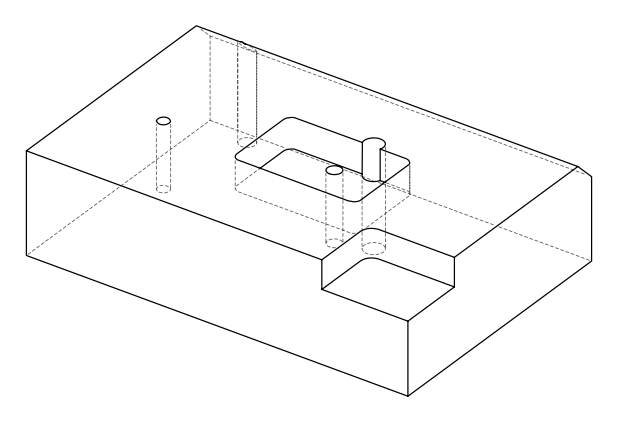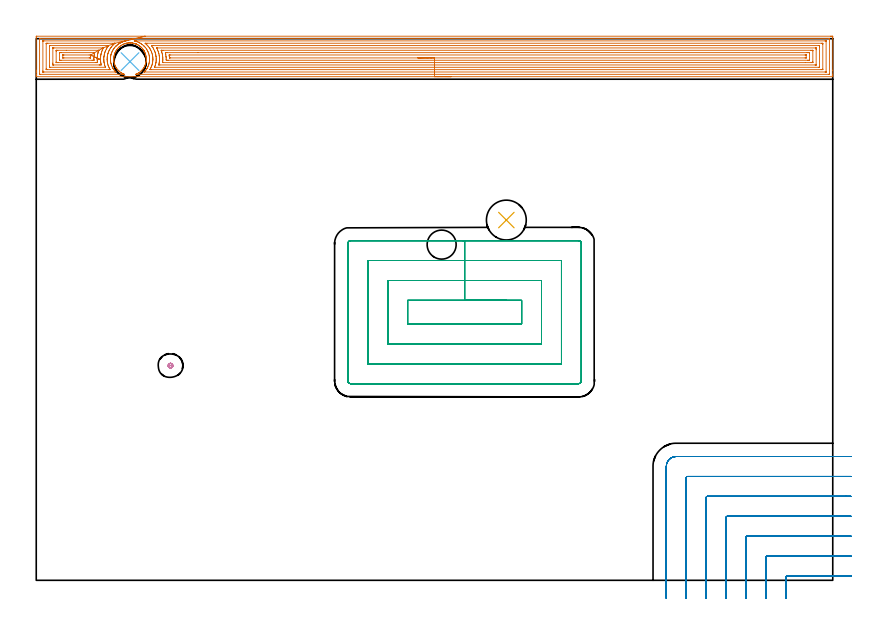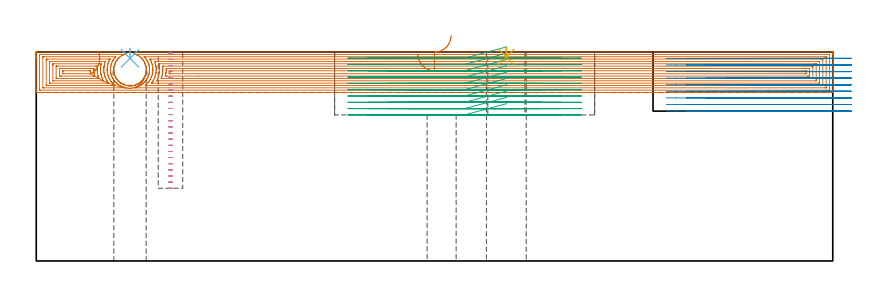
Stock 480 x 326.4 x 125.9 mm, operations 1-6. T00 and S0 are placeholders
(PLAN: 17 operations, 13 tool changes, 83.6 min)
(1 AREA_MILL | FG_CHAMFER_SURFACE | UGT0205_001 | 34.5 min | 142621 mm3)
(2 MILL_CORNER_NOTCH_RECTANGULAR | CORNER_NOTCH_RECTANGULAR | NXT0201_012 | Follow Part, ap 4, ae 75% | 17.36 min | 317010 mm3)
(3 MILL_RECTANGULAR_POCKET | POCKET_RECTANGULAR_STRAIGHT | NXT0201_012 | Follow Part, ap 4, ae 75% | 26.56 min | 603957 mm3)
(4 MILL_BLIND_HOLE_FROM_SOLID_MATERIAL | STEP1POCKET | NXT0201_011 | Spiral | 1.19 min | 13919 mm3)
(5 SPOT_DRILL | STEP1HOLE | NXT0321_9005460120000 | 0.05 min | 170 mm3)
(6 SPOT_DRILL_1 | STEP1HOLE_1 | NXT0321_9005460120000 | 0.05 min | 14 mm3)
(7 SPOT_DRILL_2 | STEP1HOLE_2 | NXT0321_9005460120000 | 0.06 min | 185 mm3)
(8 DRILL_BLIND_HOLE_INTO_CENTER | STEP1HOLE | UGT0301_185 | 0.05 min | 161 mm3)
(9 GUN_DRILL_THROUGH_HOLE | STEP1HOLE | UGT0307_002 | 0.57 min | 3271 mm3)
(10 SPADE_DRILL_TO_ENLARGE_THROUGH_HOLE | STEP1HOLE | UGT0306_006 | 0.53 min | 18912 mm3)
(11 DRILL_TO_ENLARGE_THROUGH_HOLE | STEP1HOLE | UGT0301_057 | 0.55 min | 29685 mm3)
(12 DRILL_BLIND_HOLE_INTO_CENTER_1 | STEP1HOLE_1 | UGT0301_185 | 0.05 min | 82 mm3)
(13 GUN_DRILL_THROUGH_HOLE_1 | STEP1HOLE_1 | UGT0307_002 | 0.61 min | 3203 mm3)
(14 SPADE_DRILL_TO_ENLARGE_THROUGH_HOLE_1 | STEP1HOLE_1 | UGT0306_010 | 0.53 min | 31348 mm3)
(15 DRILL_BLIND_HOLE_INTO_CENTER_2 | STEP1HOLE_2 | UGT0301_185 | 0.05 min | 164 mm3)
(16 GUN_DRILL_THROUGH_HOLE_2 | STEP1HOLE_2 | UGT0307_002 | 0.46 min | 2165 mm3)
(17 SPADE_DRILL_TO_ENLARGE_THROUGH_HOLE_2 | STEP1HOLE_2 | UGT0306_008 | 0.39 min | 18570 mm3)
(TOOL UGT0205_001 | Chamfer Mill 20 x 3 x 45 deg. | D20 FL50 Z2)
(TOOL NXT0201_012 | ENDMILL 16mm [2P460-1600-NA 1630] | D16 FL38 Z6)
(TOOL NXT0201_011 | ENDMILL 12mm [2P460-1200-NA 1630] | D12 FL38 Z6)
(TOOL NXT0321_9005460120000 | NC Spot Drill, 142deg, 12mm, Carbide, Uncoated | D12 PA142 FL30 Z2)
(TOOL UGT0301_185 | Twist Drill 6.3 mm | D6.3 PA118 FL61 Z2)
(TOOL UGT0307_002 | Gun Drill 6 mm | D6 PA130 FL24 Z1)
(TOOL UGT0306_006 | Spade Drill 15.5mm | D15.5 PA132 FL10 Z2)
(TOOL UGT0301_057 | Twist Drill 24 mm | D24 PA118 FL160 Z2)
(TOOL UGT0306_010 | Spade Drill 19.5mm | D19.5 PA132 FL10 Z2)
(TOOL UGT0306_008 | Spade Drill 17.5mm | D17.5 PA132 FL10 Z2)
(OP 1 AREA_MILL)
G17 G21 G94 G90
T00 M6
G54
G17 G0 G90 X250. Y303.5 S1061 M3
G43 Z135.9 H0
G94 G1 X249.962 Z135.028 F250.
X249.848 Z134.163
X249.659 Z133.312
X249.397 Z132.48
X249.063 Z131.674
X248.66 Z130.9
X248.192 Z130.164
X247.66 Z129.472
X247.071 Z128.829
X246.428 Z128.239
X245.736 Z127.708
X245. Z127.24
X244.226 Z126.837
X243.42 Z126.503
X242.588 Z126.241
X241.737 Z126.052
X240.872 Z125.938
X240. Z125.9
X0.17
X0.01 Y303.503 Z125.888
X0.007 Y303.557 Z125.835
X0. Y303.957 Z125.442
Y304.316 Z125.083
Y304.994 Z124.401
Y306.225 Z123.172
Y306.778 Z122.616
Y307.394 Z122.002
Y327.298 Z102.099
X0.002 Y327.577 Z101.82
X0.01 Y327.892 Z101.506
X0.325 Y327.899 Z101.499
X478.782 Y327.9 Z101.5
X479.384 Y327.899 Z101.501
X479.98 Y327.894 Z101.504
X479.993 Y327.892 Z101.506
X479.997 Y327.298 Z102.099
X480. Y326.683 Z102.715
Y307.394 Z122.002
Y304.994 Z124.401
Y304.316 Z125.083
Y303.957 Z125.442
Y303.559 Z125.832
X479.99 Y303.502 Z125.888
X479.831 Y303.5 Z125.9
X240.
Y304.914 Z124.486
X60.462 Y304.915 Z124.485
X60.119 Y304.918 Z124.482
X59.925 Y304.921 Z124.479
X60.089 Y304.989 Z124.411
X60.533 Y305.174 Z124.226
X60.835 Y305.315 Z124.085
X61.426 Y305.636 Z123.764
X61.869 Y305.91 Z123.49
X62.302 Y306.204 Z123.196
X62.771 Y306.582 Z122.818
X63.212 Y306.963 Z122.437
X63.345 Y307.092 Z122.308
X63.733 Y307.501 Z121.899
X64.105 Y307.922 Z121.478
X64.153 Y307.981 Z121.419
X64.476 Y308.42 Z120.98
X64.779 Y308.869 Z120.531
X64.998 Y309.225 Z120.175
X65.276 Y309.758 Z119.642
X65.483 Y310.199 Z119.201
X65.662 Y310.646 Z118.754
X65.891 Y311.306 Z118.094
X65.954 Y311.535 Z117.865
X66.061 Y311.978 Z117.422
X66.149 Y312.423 Z116.977
X66.215 Y312.867 Z116.533
X66.262 Y313.312 Z116.088
X66.287 Y313.756 Z115.644
X66.293 Y314.2 Z115.2
X66.278 Y314.645 Z114.755
X66.243 Y315.088 Z114.312
X66.187 Y315.533 Z113.867
X66.111 Y315.977 Z113.423
X66.013 Y316.422 Z112.978
X65.899 Y316.865 Z112.535
X65.746 Y317.326 Z112.074
X65.585 Y317.754 Z111.646
X65.468 Y318.024 Z111.376
X65.392 Y318.2 Z111.198
X65.305 Y318.377 Z111.018
X65.177 Y318.641 Z110.756
X64.998 Y318.975 Z110.423
X64.928 Y319.09 Z110.308
X64.89 Y319.153 Z110.243
X64.871 Y319.183 Z110.209
X64.829 Y319.253 Z110.142
X64.819 Y319.269 Z110.127
X64.652 Y319.531 Z109.869
X64.385 Y319.907 Z109.491
X64.333 Y319.977 Z109.422
X64.192 Y320.161 Z109.235
X64.105 Y320.276 Z109.121
X64.035 Y320.36 Z109.039
X63.985 Y320.419 Z108.98
X63.606 Y320.835 Z108.564
X63.392 Y321.053 Z108.344
X63.347 Y321.099 Z108.3
X63.212 Y321.237 Z108.162
X63.135 Y321.307 Z108.091
X62.732 Y321.651 Z107.748
X62.319 Y321.979 Z107.418
X62.249 Y322.029 Z107.368
X62.013 Y322.194 Z107.201
X61.426 Y322.562 Z106.835
X61.355 Y322.6 Z106.796
X60.983 Y322.805 Z106.594
X60.534 Y323.026 Z106.371
X60.462 Y323.059 Z106.338
X60.409 Y323.083 Z106.314
X60.283 Y323.135 Z106.264
X60.173 Y323.179 Z106.221
X60.027 Y323.235 Z106.16
X60.016 Y323.239 Z106.156
X59.794 Y323.32 Z106.077
X59.641 Y323.376 Z106.022
X59.196 Y323.514 Z105.884
X58.748 Y323.631 Z105.766
X58.302 Y323.726 Z105.673
X58.131 Y323.754 Z105.645
X57.855 Y323.799 Z105.598
X57.783 Y323.807 Z105.589
X57.409 Y323.852 Z105.547
X57.04 Y323.878 Z105.521
X56.962 Y323.883 Z105.514
X56.889 Y323.884 Z105.509
X56.567 Y323.897 Z105.502
X56.516 Y323.898 Z105.5
X56.459 Y323.897 Z105.502
X56.069 Y323.884 Z105.51
X55.996 Y323.878 Z105.513
X55.719 Y323.862 Z105.537
X55.622 Y323.856 Z105.544
X55.176 Y323.805 Z105.594
X54.715 Y323.73 Z105.669
X54.656 Y323.717 Z105.681
X54.374 Y323.659 Z105.741
X54.283 Y323.64 Z105.759
X53.836 Y323.524 Z105.876
X53.39 Y323.385 Z106.01
X52.989 Y323.241 Z106.155
X52.591 Y323.084 Z106.315
X52.528 Y323.056 Z106.343
X52.498 Y323.042 Z106.357
X52.048 Y322.82 Z106.577
X51.977 Y322.78 Z106.616
X51.605 Y322.58 Z106.819
X51.064 Y322.243 Z107.153
X50.987 Y322.195 Z107.202
X50.934 Y322.159 Z107.239
X50.712 Y322.004 Z107.396
X50.283 Y321.663 Z107.735
X50.041 Y321.457 Z107.94
X49.864 Y321.306 Z108.091
X49.819 Y321.265 Z108.132
X49.408 Y320.85 Z108.549
X49.148 Y320.565 Z108.833
X49.046 Y320.454 Z108.946
X49.014 Y320.419 Z108.98
X48.926 Y320.315 Z109.085
X48.85 Y320.216 Z109.184
X48.63 Y319.927 Z109.472
X48.553 Y319.817 Z109.581
X48.351 Y319.53 Z109.868
X48.185 Y319.269 Z110.13
X48.033 Y319.029 Z110.37
X47.824 Y318.642 Z110.757
X47.695 Y318.377 Z111.02
X47.608 Y318.2 Z111.198
X47.499 Y317.942 Z111.458
X47.419 Y317.754 Z111.646
X47.14 Y316.997 Z112.403
X47.102 Y316.865 Z112.535
X46.987 Y316.422 Z112.978
X46.889 Y315.977 Z113.423
X46.813 Y315.533 Z113.867
X46.757 Y315.088 Z114.312
X46.722 Y314.645 Z114.755
X46.707 Y314.2 Z115.2
X46.713 Y313.756 Z115.644
X46.738 Y313.312 Z116.088
X46.785 Y312.867 Z116.533
X46.851 Y312.423 Z116.977
X46.939 Y311.978 Z117.422
X47.047 Y311.535 Z117.865
X47.14 Y311.203 Z118.197
X47.337 Y310.646 Z118.754
X47.517 Y310.199 Z119.201
X47.72 Y309.758 Z119.642
X47.871 Y309.461 Z119.939
X48.033 Y309.169 Z120.231
X48.22 Y308.869 Z120.531
X48.524 Y308.42 Z120.98
X48.848 Y307.981 Z121.419
X48.926 Y307.885 Z121.515
X49.283 Y307.483 Z121.917
X49.653 Y307.092 Z122.308
X49.735 Y307.012 Z122.388
X49.819 Y306.934 Z122.466
X50.253 Y306.562 Z122.838
X50.712 Y306.193 Z123.207
X51.154 Y305.896 Z123.504
X51.605 Y305.618 Z123.782
X52.162 Y305.315 Z124.085
X52.328 Y305.235 Z124.165
X52.498 Y305.159 Z124.241
X52.942 Y304.977 Z124.423
X53.074 Y304.921 Z124.479
X52.967 Y304.919 Z124.481
X52.503 Y304.915 Z124.485
X52.423 Y304.914 Z124.486
X2.323 Y304.915 Z124.485
X2.164 Y304.917 Z124.483
X2.058 Y304.921 Z124.479
X2.009 Y304.926 Z124.474
X2.006 Y304.937 Z124.463
X2.003 Y304.994 Z124.406
X2. Y305.396 Z124.004
Y325.916 Z103.484
X2.003 Y326.406 Z102.994
X2.006 Y326.456 Z102.944
X2.009 Y326.475 Z102.925
X2.085 Y326.479 Z102.921
X2.243 Y326.484 Z102.916
X2.323 Y326.486 Z102.914
X2.403
X477.677 Y326.485 Z102.915
X477.836 Y326.483 Z102.917
X477.942 Y326.479 Z102.921
X477.991 Y326.474 Z102.926
X477.994 Y326.463 Z102.937
X477.997 Y326.406 Z102.994
X478. Y326.004 Z103.396
Y305.484 Z123.916
X477.997 Y304.994 Z124.406
X477.994 Y304.944 Z124.456
X477.991 Y304.925 Z124.475
X477.915 Y304.921 Z124.479
X477.757 Y304.916 Z124.484
X477.677 Y304.914 Z124.486
X477.597
X240.
Y306.328 Z123.072
X65.184 Y306.329 Z123.071
X65.125 Y306.33 Z123.07
X65.062 Y306.333 Z123.067
X65.048 Y306.335 Z123.065
Y306.338 Z123.062
X65.067 Y306.363 Z123.037
X65.199 Y306.508 Z122.892
X65.446 Y306.778 Z122.622
X65.623 Y306.976 Z122.424
X65.822 Y307.206 Z122.194
X66.023 Y307.469 Z121.931
X66.17 Y307.67 Z121.73
X66.392 Y307.992 Z121.408
X66.715 Y308.472 Z120.928
X66.749 Y308.528 Z120.872
X66.768 Y308.563 Z120.837
X67.059 Y309.11 Z120.29
X67.231 Y309.455 Z119.945
X67.351 Y309.712 Z119.688
X67.608 Y310.321 Z119.079
X67.615 Y310.34 Z119.06
X67.837 Y311.011 Z118.389
X67.9 Y311.239 Z118.161
X68.018 Y311.722 Z117.678
X68.101 Y312.131 Z117.269
X68.158 Y312.474 Z116.926
X68.227 Y313.023 Z116.377
X68.252 Y313.273 Z116.127
X68.28 Y313.916 Z115.484
X68.284 Y314.132 Z115.268
X68.258 Y314.808 Z114.592
X68.241 Y315.068 Z114.332
X68.163 Y315.7 Z113.7
X68.097 Y316.104 Z113.296
X67.99 Y316.592 Z112.808
X67.811 Y317.282 Z112.118
X67.743 Y317.484 Z111.916
X67.608 Y317.872 Z111.528
X67.397 Y318.377 Z111.023
X67.239 Y318.745 Z110.655
X66.969 Y319.269 Z110.131
X66.715 Y319.722 Z109.678
X66.432 Y320.161 Z109.239
X65.822 Y320.999 Z108.401
X65.776 Y321.053 Z108.347
X65.44 Y321.434 Z107.966
X64.951 Y321.945 Z107.455
X64.928 Y321.968 Z107.432
X64.592 Y322.281 Z107.119
X64.035 Y322.739 Z106.661
X63.908 Y322.837 Z106.563
X63.464 Y323.161 Z106.239
X63.142 Y323.369 Z106.031
X62.547 Y323.73 Z105.67
X62.249 Y323.892 Z105.508
X61.907 Y324.071 Z105.329
X61.355 Y324.323 Z105.077
X60.585 Y324.622 Z104.778
X60.462 Y324.664 Z104.736
X60.399 Y324.685 Z104.715
X60.06 Y324.783 Z104.617
X59.569 Y324.918 Z104.482
X59.172 Y325.019 Z104.381
X59.05 Y325.051 Z104.349
X59.125 Y325.065 Z104.335
X59.169 Y325.067 Z104.333
X59.569 Y325.07 Z104.33
X60.012 Y325.071 Z104.329
X60.283 Y325.072 Z104.328
X475.361 Y325.071 Z104.329
X475.811
X475.961 Y325.069 Z104.331
X475.984 Y325.066 Z104.334
X475.99 Y325.065 Z104.335
X475.993 Y325.037 Z104.363
X475.998 Y324.937 Z104.463
X476. Y324.811 Z104.589
Y324.622 Z104.778
X475.999 Y306.59 Z122.81
X475.995 Y306.401 Z122.999
X475.99 Y306.348 Z123.052
X475.986 Y306.334 Z123.066
X475.978 Y306.333 Z123.067
X475.923 Y306.33 Z123.07
X475.811 Y306.329 Z123.071
X475.368 Y306.328 Z123.072
X240.
Y307.743 Z121.657
X69.322
X68.845 Y307.746 Z121.654
X68.501 Y307.75 Z121.65
X68.493 Y307.804 Z121.596
X68.501 Y307.83 Z121.57
X68.764 Y308.301 Z121.099
X68.904 Y308.563 Z120.837
X69.069 Y308.888 Z120.512
X69.335 Y309.455 Z119.945
X69.353 Y309.496 Z119.904
X69.394 Y309.596 Z119.804
X69.599 Y310.143 Z119.257
X69.668 Y310.347 Z119.053
X69.82 Y310.814 Z118.586
X69.93 Y311.239 Z118.161
X69.999 Y311.527 Z117.873
X70.118 Y312.131 Z117.269
X70.143 Y312.276 Z117.124
X70.239 Y313.023 Z116.377
X70.244 Y313.067 Z116.333
X70.288 Y313.857 Z115.543
X70.289 Y313.914 Z115.486
X70.288 Y314.263 Z115.137
X70.268 Y314.808 Z114.592
X70.267 Y314.828 Z114.572
X70.176 Y315.7 Z113.7
X70.161 Y315.827 Z113.573
X70.012 Y316.592 Z112.808
X69.936 Y316.944 Z112.456
X69.787 Y317.484 Z111.916
X69.543 Y318.228 Z111.172
X69.485 Y318.377 Z111.023
X69.394 Y318.602 Z110.798
X69.091 Y319.269 Z110.131
X68.79 Y319.872 Z109.528
X68.624 Y320.161 Z109.239
X68.501 Y320.368 Z109.032
X68.227 Y320.785 Z108.615
X68.032 Y321.053 Z108.347
X67.608 Y321.626 Z107.774
X67.337 Y321.945 Z107.455
X66.715 Y322.617 Z106.783
X66.495 Y322.837 Z106.563
X66.182 Y323.127 Z106.273
X65.822 Y323.441 Z105.959
X65.655 Y323.587 Z105.813
X65.59 Y323.645 Z105.755
X65.822 Y323.654 Z105.746
X65.896 Y323.656 Z105.744
X66.715 Y323.657 Z105.743
X473.204
X473.958 Y323.65 Z105.75
X473.99 Y323.644 Z105.756
X473.993 Y323.597 Z105.803
X473.997 Y323.492 Z105.908
X473.999 Y323.282 Z106.118
X474. Y322.862 Z106.538
X473.999 Y308.129 Z121.271
X473.997 Y307.912 Z121.488
X473.993 Y307.804 Z121.596
X473.99 Y307.755 Z121.645
X473.946 Y307.749 Z121.651
X473.131 Y307.743 Z121.657
X473.059
X240.
Y309.157 Z120.243
X71.391
X71.343 Y309.159 Z120.241
X71.319 Y309.161 Z120.239
X71.31 Y309.163 Z120.237
X71.311 Y309.174 Z120.226
X71.327 Y309.225 Z120.175
X71.585 Y309.943 Z119.457
X71.72 Y310.347 Z119.053
X71.803 Y310.618 Z118.782
X71.964 Y311.239 Z118.161
X71.986 Y311.328 Z118.072
X72.074 Y311.773 Z117.627
X72.128 Y312.078 Z117.322
X72.135 Y312.131 Z117.269
X72.225 Y312.872 Z116.528
X72.237 Y313.023 Z116.377
X72.276 Y313.714 Z115.686
X72.279 Y313.916 Z115.484
X72.271 Y314.611 Z114.789
X72.259 Y314.808 Z114.592
X72.195 Y315.579 Z113.821
X72.179 Y315.7 Z113.7
X72.074 Y316.407 Z112.993
X72.039 Y316.592 Z112.808
X72.031 Y316.636 Z112.764
X71.822 Y317.484 Z111.916
X71.732 Y317.826 Z111.574
X71.541 Y318.377 Z111.023
X71.428 Y318.693 Z110.707
X71.209 Y319.241 Z110.159
X71.197 Y319.269 Z110.131
X71.181 Y319.304 Z110.096
X70.761 Y320.161 Z109.239
X70.595 Y320.474 Z108.926
X70.288 Y321.011 Z108.389
X70.261 Y321.053 Z108.347
X70.214 Y321.126 Z108.274
X69.634 Y321.945 Z107.455
X69.494 Y322.145 Z107.255
X69.451 Y322.211 Z107.189
X69.436 Y322.236 Z107.164
X69.493 Y322.238 Z107.162
X69.691 Y322.241 Z107.159
X69.99 Y322.243 Z107.157
X70.288
X471.345 Y322.242 Z107.158
X471.944 Y322.239 Z107.161
X471.979 Y322.236 Z107.164
X471.99 Y322.23 Z107.17
X471.996 Y322.187 Z107.213
X471.999 Y321.945 Z107.455
X472. Y321.291 Z108.109
X471.999 Y309.291 Z120.109
X471.998 Y309.209 Z120.191
X471.994 Y309.169 Z120.231
X471.991 Y309.165 Z120.235
X471.98 Y309.162 Z120.238
X471.941 Y309.159 Z120.241
X471.643 Y309.157 Z120.243
X471.345
X240.
Y310.571 Z118.829
X74.528 Y310.572 Z118.828
X74.034 Y310.576 Z118.824
X73.861 Y310.578 Z118.822
X73.858 Y310.636 Z118.764
X73.861 Y310.684 Z118.716
X73.966 Y311.134 Z118.266
X73.987 Y311.239 Z118.161
X74.104 Y311.888 Z117.512
X74.138 Y312.131 Z117.269
X74.206 Y312.678 Z116.722
X74.236 Y313.023 Z116.377
X74.266 Y313.511 Z115.889
X74.279 Y313.916 Z115.484
X74.275 Y314.394 Z115.006
X74.26 Y314.808 Z114.592
X74.219 Y315.342 Z114.058
X74.18 Y315.7 Z113.7
X74.089 Y316.364 Z113.036
X74.047 Y316.592 Z112.808
X73.861 Y317.48 Z111.92
X73.86 Y317.484 Z111.916
X73.719 Y317.995 Z111.405
X73.598 Y318.377 Z111.023
X73.471 Y318.765 Z110.635
X73.273 Y319.269 Z110.131
X72.967 Y319.981 Z109.419
X72.586 Y320.788 Z108.612
X72.571 Y320.825 Z108.575
X72.572 Y320.826 Z108.574
X72.591 Y320.828 Z108.572
X72.633
X72.967 Y320.829 Z108.571
X469.558 Y320.828 Z108.572
X469.785 Y320.827 Z108.573
X469.928 Y320.823 Z108.577
X469.99 Y320.821 Z108.579
X469.992 Y320.785 Z108.615
X469.998 Y320.614 Z108.786
X470. Y320.161 Z109.239
Y319.72 Z109.68
X469.999 Y310.798 Z118.602
X469.996 Y310.651 Z118.749
X469.992 Y310.598 Z118.802
X469.988 Y310.577 Z118.823
X469.975 Y310.576 Z118.824
X469.893 Y310.574 Z118.826
X469.558 Y310.572 Z118.829
X469.334 Y310.571
X240.
Y311.985 Z117.415
X76.685 Y311.986 Z117.414
X76.54 Y311.988 Z117.412
X76.395 Y311.992 Z117.408
X76.148 Y312.004 Z117.396
X76.159 Y312.131 Z117.269
X76.193 Y312.479 Z116.921
X76.238 Y313.023 Z116.377
X76.258 Y313.306 Z116.094
X76.279 Y313.916 Z115.484
X76.28 Y314.176 Z115.224
X76.26 Y314.808 Z114.592
X76.243 Y315.105 Z114.295
X76.185 Y315.7 Z113.7
X76.137 Y316.103 Z113.297
X76.06 Y316.592 Z112.808
X75.946 Y317.186 Z112.214
X75.876 Y317.484 Z111.916
X75.662 Y318.361 Z111.039
X75.658 Y318.377 Z111.023
X75.647 Y318.41 Z110.99
X75.355 Y319.269 Z110.131
X75.329 Y319.35 Z110.05
X75.316 Y319.396 Z110.004
X75.321 Y319.408 Z109.992
X75.355 Y319.41 Z109.99
X75.502 Y319.413 Z109.987
X75.647 Y319.414 Z109.986
X76.394 Y319.415 Z109.985
X466.879
X467.627 Y319.413 Z109.987
X467.772 Y319.411 Z109.989
X467.917 Y319.408 Z109.992
X467.991 Y319.399 Z110.001
X467.994 Y319.344 Z110.056
X467.997 Y319.269 Z110.131
X468. Y319.041 Z110.359
Y312.796 Z116.604
X467.996 Y312.131 Z117.269
X467.992 Y312.018 Z117.382
X467.99 Y311.995 Z117.405
X467.965 Y311.992 Z117.408
X467.915 Y311.988 Z117.412
X467.772 Y311.986 Z117.414
X467.025 Y311.985 Z117.415
X463.478
X240.
Y313.399 Z116.001
X79.736 Y313.4 Z116.
X79.22
X78.841 Y313.402 Z115.998
X78.327 Y313.407 Z115.993
X78.292 Y313.916 Z115.484
X78.289 Y313.953 Z115.447
X78.269 Y314.808 Z114.592
X78.267 Y314.868 Z114.532
X78.195 Y315.7 Z113.7
X78.181 Y315.845 Z113.555
X78.072 Y316.592 Z112.808
X78.026 Y316.893 Z112.507
X77.914 Y317.484 Z111.916
X77.817 Y317.993 Z111.407
X78.327 Y317.997 Z111.403
X78.704 Y318. Z111.4
X97.402
X464.576
X465.092
X465.471 Y317.998 Z111.402
X465.985 Y317.993 Z111.407
X466. Y317.47 Z111.93
Y313.901 Z115.499
X465.985 Y313.407 Z115.993
X465.606 Y313.403 Z115.997
X465.092 Y313.4 Z116.
X464.716
X240. Y313.399 Z116.001
Y314.814 Z114.586
X81.006
X80.56 Y314.816 Z114.584
X80.341 Y314.819 Z114.581
X80.293 Y314.82 Z114.58
X80.279 Y314.856 Z114.544
X80.271 Y314.933 Z114.467
X80.209 Y315.604 Z113.796
X80.199 Y315.7 Z113.7
X80.113 Y316.428 Z112.972
X80.112 Y316.508 Z112.892
X80.113 Y316.579 Z112.821
X80.123 Y316.582 Z112.818
X81.006 Y316.586 Z112.814
X463.306
X463.751 Y316.584 Z112.816
X463.969 Y316.581 Z112.819
X463.988 Y316.579 Z112.821
X463.992 Y316.562 Z112.838
X463.997 Y316.521 Z112.879
X463.999 Y316.464 Z112.936
X464. Y315.007 Z114.393
X463.997 Y314.908 Z114.492
X463.993 Y314.847 Z114.553
X463.989 Y314.82 Z114.58
X463.97 Y314.819 Z114.581
X463.749 Y314.816 Z114.584
X463.306 Y314.814 Z114.586
X240.
X239.128 Z114.624
X238.264 Z114.738
X237.412 Z114.927
X236.58 Z115.189
X235.774 Z115.523
X235. Z115.926
X234.264 Z116.395
X233.572 Z116.926
X232.929 Z117.515
X232.34 Z118.158
X231.809 Z118.851
X231.34 Z119.586
X230.937 Z120.36
X230.603 Z121.166
X230.341 Z121.998
X230.152 Z122.85
X230.038 Z123.715
X230. Z124.586
G0 Z135.9
X65.659 Y327.938
Z111.745
G1 X65.426 Y327.88 Z110.906
X65.123 Y327.806 Z110.091
X64.752 Y327.714 Z109.307
X64.317 Y327.607 Z108.559
X63.819 Y327.484 Z107.853
X63.264 Y327.347 Z107.194
X62.655 Y327.197 Z106.587
X61.997 Y327.035 Z106.038
X61.295 Y326.862 Z105.55
X60.555 Y326.68 Z105.126
X59.781 Y326.489 Z104.771
X58.981 Y326.292 Z104.486
X58.159 Y326.089 Z104.274
X57.322 Y325.883 Z104.137
X56.477 Y325.674 Z104.076
X55.631 Y325.466 Z104.091
X54.788 Y325.258 Z104.181
X53.956 Y325.053 Z104.347
X53.813 Y325.018 Z104.382
X53.45 Y324.927 Z104.473
X53.316 Y324.893 Z104.507
X53.105 Y324.833 Z104.567
X52.812 Y324.746 Z104.654
X52.423 Y324.626 Z104.774
X52.41 Y324.622 Z104.778
X51.773 Y324.379 Z105.021
X51.672 Y324.338 Z105.062
X51.53 Y324.276 Z105.124
X51.161 Y324.099 Z105.301
X50.637 Y323.835 Z105.565
X50.568 Y323.799 Z105.601
X50.445 Y323.73 Z105.67
X50.009 Y323.464 Z105.936
X49.744 Y323.298 Z106.102
X49.467 Y323.113 Z106.287
X49.091 Y322.837 Z106.563
X48.954 Y322.734 Z106.666
X48.917 Y322.705 Z106.695
X48.85 Y322.65 Z106.75
X48.471 Y322.324 Z107.076
X48.055 Y321.945 Z107.455
X48.005 Y321.898 Z107.502
X47.957 Y321.849 Z107.551
X47.574 Y321.436 Z107.964
X47.229 Y321.053 Z108.347
X47.153 Y320.964 Z108.436
X47.064 Y320.85 Z108.55
X46.774 Y320.45 Z108.95
X46.571 Y320.161 Z109.239
X46.412 Y319.92 Z109.48
X46.171 Y319.538 Z109.862
X46.075 Y319.364 Z110.036
X46.026 Y319.269 Z110.131
X45.779 Y318.767 Z110.633
X45.605 Y318.377 Z111.023
X45.508 Y318.146 Z111.254
X45.277 Y317.55 Z111.85
X45.26 Y317.502 Z111.898
X45.254 Y317.484 Z111.916
X45.142 Y317.109 Z112.291
X45.06 Y316.809 Z112.591
X45.01 Y316.592 Z112.808
X44.901 Y316.076 Z113.324
X44.837 Y315.7 Z113.7
X44.786 Y315.299 Z114.101
X44.742 Y314.808 Z114.592
X44.725 Y314.468 Z114.932
X44.721 Y313.916 Z115.484
X44.731 Y313.57 Z115.83
X44.773 Y313.023 Z116.377
X44.824 Y312.585 Z116.815
X44.899 Y312.131 Z117.269
X45.036 Y311.481 Z117.919
X45.101 Y311.239 Z118.161
X45.277 Y310.645 Z118.755
X45.385 Y310.347 Z119.053
X45.45 Y310.175 Z119.225
X45.767 Y309.455 Z119.945
X46.171 Y308.659 Z120.741
X46.228 Y308.563 Z120.837
X46.318 Y308.415 Z120.985
X46.832 Y307.67 Z121.73
X47.064 Y307.355 Z122.045
X47.559 Y306.778 Z122.622
X47.957 Y306.339 Z123.061
X47.958 Y306.332 Z123.068
X47.513 Y306.329 Z123.071
X4.639
X4.189
X4.039 Y306.331 Z123.069
X4.016 Y306.334 Z123.066
X4.01 Y306.335 Z123.065
X4.007 Y306.363 Z123.037
X4.002 Y306.463 Z122.937
X4. Y306.967 Z122.433
X4.001 Y324.81 Z104.59
X4.005 Y325. Z104.4
X4.01 Y325.052 Z104.348
X4.014 Y325.066 Z104.334
X4.022 Y325.067 Z104.333
X4.077 Y325.07 Z104.33
X4.189 Y325.071 Z104.329
X4.632 Y325.072 Z104.328
X53.316 Y325.071 Z104.329
X53.762 Y325.069 Z104.331
X53.811 Y325.066 Z104.334
X53.956 Y325.053 Z104.347
X47.409 Y323.644 Z105.756
X47.162 Y323.43 Z105.97
X47.064 Y323.346 Z106.054
X46.796 Y323.105 Z106.295
X46.507 Y322.837 Z106.563
X46.336 Y322.672 Z106.728
X46.171 Y322.504 Z106.896
X45.902 Y322.214 Z107.186
X45.66 Y321.945 Z107.455
X45.483 Y321.74 Z107.66
X45.277 Y321.485 Z107.915
X45.093 Y321.237 Z108.163
X44.963 Y321.053 Z108.347
X44.727 Y320.71 Z108.69
X44.37 Y320.161 Z109.239
X44.068 Y319.585 Z109.815
X43.909 Y319.269 Z110.131
X43.778 Y318.982 Z110.418
X43.517 Y318.377 Z111.023
X43.509 Y318.358 Z111.042
X43.491 Y318.309 Z111.091
X43.279 Y317.696 Z111.704
X43.212 Y317.484 Z111.916
X43.081 Y317.002 Z112.398
X42.987 Y316.592 Z112.808
X42.92 Y316.27 Z113.13
X42.828 Y315.7 Z113.7
X42.8 Y315.498 Z113.902
X42.738 Y314.808 Z114.592
X42.729 Y314.677 Z114.723
X42.717 Y313.916 Z115.484
X42.718 Y313.796 Z115.604
X42.768 Y313.023 Z116.377
X42.783 Y312.838 Z116.562
X42.886 Y312.131 Z117.269
X42.947 Y311.782 Z117.618
X43.07 Y311.239 Z118.161
X43.249 Y310.588 Z118.812
X43.33 Y310.347 Z119.053
X43.491 Y309.88 Z119.52
X43.675 Y309.455 Z119.945
X43.892 Y308.963 Z120.437
X44.098 Y308.563 Z120.837
X44.384 Y308.016 Z121.384
X44.476 Y307.853 Z121.547
X44.492 Y307.821 Z121.579
X44.517 Y307.749 Z121.651
X44.384 Y307.745 Z121.655
X44.311 Y307.744 Z121.656
X43.491 Y307.743 Z121.657
X6.796
X6.042 Y307.75 Z121.65
X6.01 Y307.756 Z121.644
X6.007 Y307.803 Z121.597
X6.003 Y307.908 Z121.492
X6.001 Y308.118 Z121.282
X6. Y308.538 Z120.862
X6.001 Y323.271 Z106.129
X6.003 Y323.488 Z105.912
X6.007 Y323.596 Z105.804
X6.01 Y323.645 Z105.755
X6.054 Y323.651 Z105.749
X6.869 Y323.657 Z105.743
X6.941
X47.064
X47.138 Y323.656 Z105.744
X47.351 Y323.65 Z105.75
X47.409 Y323.644 Z105.756
X43.555 Y322.236 Z107.164
X43.491 Y322.13 Z107.27
X43.359 Y321.945 Z107.455
X43.046 Y321.498 Z107.902
X42.746 Y321.053 Z108.347
X42.687 Y320.963 Z108.437
X42.598 Y320.82 Z108.58
X42.363 Y320.396 Z109.004
X42.238 Y320.161 Z109.239
X41.878 Y319.442 Z109.958
X41.803 Y319.269 Z110.131
X41.774 Y319.199 Z110.201
X41.705 Y319.032 Z110.368
X41.522 Y318.559 Z110.841
X41.457 Y318.377 Z111.023
X41.293 Y317.895 Z111.505
X41.175 Y317.484 Z111.916
X41.099 Y317.197 Z112.203
X40.96 Y316.592 Z112.808
X40.935 Y316.469 Z112.931
X40.811 Y315.708 Z113.692
X40.81 Y315.701 Z113.699
X40.736 Y314.883 Z114.517
X40.733 Y314.808 Z114.592
X40.715 Y314.012 Z115.388
X40.718 Y313.916 Z115.484
X40.756 Y313.078 Z116.322
X40.761 Y313.023 Z116.377
X40.811 Y312.531 Z116.869
X40.868 Y312.131 Z117.269
X40.878 Y312.065 Z117.335
X41.047 Y311.239 Z118.161
X41.111 Y310.939 Z118.461
X41.285 Y310.347 Z119.053
X41.511 Y309.648 Z119.752
X41.705 Y309.157 Z120.243
X8.655 Y309.158 Z120.242
X8.056 Y309.161 Z120.239
X8.021 Y309.164 Z120.236
X8.01 Y309.17 Z120.23
X8.004 Y309.213 Z120.187
X8.002 Y309.455 Z119.945
X8. Y310.109 Z119.291
X8.001 Y322.109 Z107.291
X8.002 Y322.191 Z107.209
X8.006 Y322.231 Z107.169
X8.009 Y322.235 Z107.165
X8.02 Y322.238 Z107.162
X8.059 Y322.241 Z107.159
X8.357 Y322.243 Z107.157
X8.655
X43.193
X43.333 Y322.242 Z107.158
X43.491 Y322.239 Z107.161
X43.555 Y322.236 Z107.164
X40.433 Y320.82 Z108.58
X40.426 Y320.802 Z108.598
X40.408 Y320.76 Z108.64
X40.05 Y320.029 Z109.371
X39.918 Y319.745 Z109.655
X39.779 Y319.408 Z109.992
X39.725 Y319.269 Z110.131
X39.534 Y318.76 Z110.64
X39.401 Y318.377 Z111.023
X39.309 Y318.093 Z111.307
X39.135 Y317.484 Z111.916
X39.112 Y317.397 Z112.003
X39.025 Y317.014 Z112.386
X38.952 Y316.665 Z112.735
X38.94 Y316.592 Z112.808
X38.834 Y315.891 Z113.509
X38.813 Y315.7 Z113.7
X38.754 Y315.078 Z114.322
X38.739 Y314.808 Z114.592
X38.721 Y314.219 Z115.181
Y313.916 Z115.484
X38.746 Y313.302 Z116.098
X38.767 Y313.023 Z116.377
X38.836 Y312.32 Z117.08
X38.865 Y312.131 Z117.269
X39.016 Y311.248 Z118.152
X39.025 Y311.202 Z118.198
X39.1 Y310.84 Z118.56
X39.112 Y310.776 Z118.624
X39.144 Y310.578 Z118.822
X39.025 Y310.575 Z118.825
X38.799 Y310.573 Z118.827
X38.132 Y310.571 Z118.829
X37.907
X10.442 Y310.572 Z118.828
X10.215 Y310.573 Z118.827
X10.072 Y310.577 Z118.823
X10.01 Y310.579 Z118.821
X10.008 Y310.615 Z118.785
X10.002 Y310.786 Z118.614
X10. Y311.239 Z118.161
Y311.68 Z117.72
X10.001 Y320.602 Z108.798
X10.004 Y320.749 Z108.651
X10.008 Y320.802 Z108.598
X10.012 Y320.823 Z108.577
X10.025 Y320.824 Z108.576
X10.107 Y320.826 Z108.574
X10.442 Y320.828 Z108.572
X10.666 Y320.829 Z108.571
X39.918 Y320.828 Z108.572
X40.145 Y320.827 Z108.573
X40.415 Y320.822 Z108.578
X40.433 Y320.82 Z108.58
X37.692 Y319.405 Z109.995
Y319.397 Z110.003
X37.686 Y319.373 Z110.027
X37.543 Y318.964 Z110.436
X37.345 Y318.377 Z111.023
X37.319 Y318.296 Z111.104
X37.238 Y318.009 Z111.391
X37.132 Y317.591 Z111.809
X37.108 Y317.484 Z111.916
X36.976 Y316.854 Z112.546
X36.931 Y316.592 Z112.808
X36.854 Y316.084 Z113.316
X36.81 Y315.7 Z113.7
X36.769 Y315.277 Z114.123
X36.739 Y314.808 Z114.592
X36.726 Y314.428 Z114.972
X36.721 Y313.916 Z115.484
X36.734 Y313.527 Z115.873
X36.765 Y313.023 Z116.377
X36.802 Y312.567 Z116.833
X36.843 Y312.131 Z117.269
X36.855 Y312.008 Z117.392
X36.637 Y311.992 Z117.408
X36.489 Y311.988 Z117.412
X36.345 Y311.986 Z117.414
X35.598 Y311.985 Z117.415
X13.121
X12.373 Y311.986 Z117.414
X12.228 Y311.989 Z117.411
X12.083 Y311.992 Z117.408
X12.01 Y312.001 Z117.399
X12.006 Y312.056 Z117.344
X12.003 Y312.131 Z117.269
X12. Y312.359 Z117.041
Y318.604 Z110.796
X12.005 Y319.269 Z110.131
X12.008 Y319.382 Z110.018
X12.01 Y319.405 Z109.995
X12.035 Y319.408 Z109.992
X12.085 Y319.412 Z109.988
X12.228 Y319.414 Z109.986
X12.975 Y319.415 Z109.985
X18.111
X37.238 Y319.414 Z109.986
X37.385 Y319.413 Z109.987
X37.675 Y319.408 Z109.992
X37.692 Y319.405 Z109.995
X35.189 Y317.988 Z111.412
X34.996 Y317.048 Z112.352
X34.919 Y316.592 Z112.808
X34.872 Y316.28 Z113.12
X34.804 Y315.7 Z113.7
X34.781 Y315.478 Z113.922
X34.737 Y314.808 Z114.592
X34.728 Y314.639 Z114.761
X34.719 Y313.916 Z115.484
Y313.756 Z115.644
X34.724 Y313.583 Z115.817
X34.725 Y313.456 Z115.944
X34.724 Y313.41 Z115.99
X34.716 Y313.406 Z115.994
X34.687 Y313.404 Z115.996
X34.559 Y313.401 Z115.999
X34.182 Y313.4 Z116.
X33.666
X14.908
X14.529 Y313.402 Z115.998
X14.015 Y313.407 Z115.993
X14. Y313.93 Z115.47
Y317.499 Z111.901
X14.015 Y317.993 Z111.407
X14.394 Y317.997 Z111.403
X14.908 Y318. Z111.4
X15.284
X34.559
X34.938 Y317.997 Z111.403
X35.131 Y317.993 Z111.407
X35.189 Y317.988 Z111.412
X32.882 Y316.534 Z112.866
X32.88 Y316.485 Z112.915
X32.793 Y315.7 Z113.7
X32.791 Y315.681 Z113.719
X32.772 Y315.458 Z113.942
X32.726 Y314.854 Z114.546
X32.72 Y314.828 Z114.572
X32.707 Y314.821 Z114.579
X32.655 Y314.818 Z114.582
X32.545 Y314.815 Z114.585
X32.323 Y314.814 Z114.586
X31.879
X16.694
X16.249 Y314.816 Z114.584
X16.031 Y314.819 Z114.581
X16.012 Y314.821 Z114.579
X16.008 Y314.838 Z114.562
X16.003 Y314.879 Z114.521
X16.001 Y314.936 Z114.464
Y316.393 Z113.007
X16.003 Y316.492 Z112.908
X16.007 Y316.553 Z112.847
X16.011 Y316.58 Z112.82
X16.03 Y316.581 Z112.819
X16.251 Y316.584 Z112.816
X16.694 Y316.586 Z112.814
X31.879
X32.772 Y316.585 Z112.815
X32.781 Y316.584 Z112.816
X32.882 Y316.534 Z112.866
X33.584 Y316.19 Z113.252
X34.253 Y315.861 Z113.705
X34.885 Y315.551 Z114.221
X35.474 Y315.263 Z114.796
X36.015 Y314.997 Z115.427
X36.505 Y314.757 Z116.107
X36.94 Y314.543 Z116.833
X37.316 Y314.359 Z117.598
X37.631 Y314.204 Z118.397
X37.883 Y314.081 Z119.223
X38.069 Y313.989 Z120.07
X38.188 Y313.931 Z120.932
X38.239 Y313.906 Z121.803
X38.221 Y313.915 Z122.675
X38.136 Y313.957 Z123.542
X37.982 Y314.032 Z124.398
X37.763 Y314.139 Z125.235
X37.479 Y314.279 Z126.048
G0 Z135.9
M5
M2
(OP 2 MILL_CORNER_NOTCH_RECTANGULAR)
G17 G21 G94 G90
T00 M6
G54
G17 G0 G90 X491. Y2.6 S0 M3
G43 Z136.038 H1
Z122.067
G94 G1 X488. F250.
X452.494 F500.
G3 X451.7 Y1.806 R0.8
G1 Y-8.
Y-11. F250.
G0 Z136.038
X491. Y14.6
Z122.067
G1 X488.
X440.494 F500.
G3 X439.7 Y13.806 R0.8
G1 Y-8.
Y-11. F250.
G0 Z136.038
X491. Y26.6
Z122.067
G1 X488.
X428.495 F500.
G3 X427.7 Y25.805 R0.8
G1 Y-8.
Y-11. F250.
G0 Z136.038
X491. Y38.6
Z122.067
G1 X488.
X416.495 F500.
G3 X415.7 Y37.805 R0.8
G1 Y-8.
Y-11. F250.
G0 Z136.038
X491. Y50.6
Z122.067
G1 X488.
X404.495 F500.
G3 X403.7 Y49.805 R0.8
G1 Y-8.
Y-11. F250.
G0 Z136.038
X491. Y62.6
Z122.067
G1 X488.
X392.495 F500.
G3 X391.7 Y61.805 R0.8
G1 Y-8.
Y-11. F250.
G0 Z136.038
X491. Y74.6
Z122.067
G1 X488.
X385.6 F500.
G3 X379.7 Y68.7 R5.9
G1 Y-8.
Y-11. F250.
G0 Z136.038
X491. Y2.6
Z118.096
G1 X488.
X452.494 F500.
G3 X451.7 Y1.806 R0.8
G1 Y-8.
Y-11. F250.
G0 Z136.038
X491. Y14.6
Z118.096
G1 X488.
X440.494 F500.
G3 X439.7 Y13.806 R0.8
G1 Y-8.
Y-11. F250.
G0 Z136.038
X491. Y26.6
Z118.096
G1 X488.
X428.495 F500.
G3 X427.7 Y25.805 R0.8
G1 Y-8.
Y-11. F250.
G0 Z136.038
X491. Y38.6
Z118.096
G1 X488.
X416.495 F500.
G3 X415.7 Y37.805 R0.8
G1 Y-8.
Y-11. F250.
G0 Z136.038
X491. Y50.6
Z118.096
G1 X488.
X404.495 F500.
G3 X403.7 Y49.805 R0.8
G1 Y-8.
Y-11. F250.
G0 Z136.038
X491. Y62.6
Z118.096
G1 X488.
X392.495 F500.
G3 X391.7 Y61.805 R0.8
G1 Y-8.
Y-11. F250.
G0 Z136.038
X491. Y74.6
Z118.096
G1 X488.
X385.6 F500.
G3 X379.7 Y68.7 R5.9
G1 Y-8.
Y-11. F250.
G0 Z136.038
X491. Y2.6
Z114.125
G1 X488.
X452.494 F500.
G3 X451.7 Y1.806 R0.8
G1 Y-8.
Y-11. F250.
G0 Z136.038
X491. Y14.6
Z114.125
G1 X488.
X440.494 F500.
G3 X439.7 Y13.806 R0.8
G1 Y-8.
Y-11. F250.
G0 Z136.038
X491. Y26.6
Z114.125
G1 X488.
X428.495 F500.
G3 X427.7 Y25.805 R0.8
G1 Y-8.
Y-11. F250.
G0 Z136.038
X491. Y38.6
Z114.125
G1 X488.
X416.495 F500.
G3 X415.7 Y37.805 R0.8
G1 Y-8.
Y-11. F250.
G0 Z136.038
X491. Y50.6
Z114.125
G1 X488.
X404.495 F500.
G3 X403.7 Y49.805 R0.8
G1 Y-8.
Y-11. F250.
G0 Z136.038
X491. Y62.6
Z114.125
G1 X488.
X392.495 F500.
G3 X391.7 Y61.805 R0.8
G1 Y-8.
Y-11. F250.
G0 Z136.038
X491. Y74.6
Z114.125
G1 X488.
X385.6 F500.
G3 X379.7 Y68.7 R5.9
G1 Y-8.
Y-11. F250.
G0 Z136.038
X491. Y2.6
Z110.154
G1 X488.
X452.494 F500.
G3 X451.7 Y1.806 R0.8
G1 Y-8.
Y-11. F250.
G0 Z136.038
X491. Y14.6
Z110.154
G1 X488.
X440.494 F500.
G3 X439.7 Y13.806 R0.8
G1 Y-8.
Y-11. F250.
G0 Z136.038
X491. Y26.6
Z110.154
G1 X488.
X428.495 F500.
G3 X427.7 Y25.805 R0.8
G1 Y-8.
Y-11. F250.
G0 Z136.038
X491. Y38.6
Z110.154
G1 X488.
X416.495 F500.
G3 X415.7 Y37.805 R0.8
G1 Y-8.
Y-11. F250.
G0 Z136.038
X491. Y50.6
Z110.154
G1 X488.
X404.495 F500.
G3 X403.7 Y49.805 R0.8
G1 Y-8.
Y-11. F250.
G0 Z136.038
X491. Y62.6
Z110.154
G1 X488.
X392.495 F500.
G3 X391.7 Y61.805 R0.8
G1 Y-8.
Y-11. F250.
G0 Z136.038
X491. Y74.6
Z110.154
G1 X488.
X385.6 F500.
G3 X379.7 Y68.7 R5.9
G1 Y-8.
Y-11. F250.
G0 Z136.038
X491. Y2.6
Z106.183
G1 X488.
X452.494 F500.
G3 X451.7 Y1.806 R0.8
G1 Y-8.
Y-11. F250.
G0 Z136.038
X491. Y14.6
Z106.183
G1 X488.
X440.494 F500.
G3 X439.7 Y13.806 R0.8
G1 Y-8.
Y-11. F250.
G0 Z136.038
X491. Y26.6
Z106.183
G1 X488.
X428.495 F500.
G3 X427.7 Y25.805 R0.8
G1 Y-8.
Y-11. F250.
G0 Z136.038
X491. Y38.6
Z106.183
G1 X488.
X416.495 F500.
G3 X415.7 Y37.805 R0.8
G1 Y-8.
Y-11. F250.
G0 Z136.038
X491. Y50.6
Z106.183
G1 X488.
X404.495 F500.
G3 X403.7 Y49.805 R0.8
G1 Y-8.
Y-11. F250.
G0 Z136.038
X491. Y62.6
Z106.183
G1 X488.
X392.495 F500.
G3 X391.7 Y61.805 R0.8
G1 Y-8.
Y-11. F250.
G0 Z136.038
X491. Y74.6
Z106.183
G1 X488.
X385.6 F500.
G3 X379.7 Y68.7 R5.9
G1 Y-8.
Y-11. F250.
G0 Z136.038
X491. Y2.6
Z102.213
G1 X488.
X452.494 F500.
G3 X451.7 Y1.806 R0.8
G1 Y-8.
Y-11. F250.
G0 Z136.038
X491. Y14.6
Z102.213
G1 X488.
X440.494 F500.
G3 X439.7 Y13.806 R0.8
G1 Y-8.
Y-11. F250.
G0 Z136.038
X491. Y26.6
Z102.213
G1 X488.
X428.495 F500.
G3 X427.7 Y25.805 R0.8
G1 Y-8.
Y-11. F250.
G0 Z136.038
X491. Y38.6
Z102.213
G1 X488.
X416.495 F500.
G3 X415.7 Y37.805 R0.8
G1 Y-8.
Y-11. F250.
G0 Z136.038
X491. Y50.6
Z102.213
G1 X488.
X404.495 F500.
G3 X403.7 Y49.805 R0.8
G1 Y-8.
Y-11. F250.
G0 Z136.038
X491. Y62.6
Z102.213
G1 X488.
X392.495 F500.
G3 X391.7 Y61.805 R0.8
G1 Y-8.
Y-11. F250.
G0 Z136.038
X491. Y74.6
Z102.213
G1 X488.
X385.6 F500.
G3 X379.7 Y68.7 R5.9
G1 Y-8.
Y-11. F250.
G0 Z136.038
X491. Y2.6
Z98.242
G1 X488.
X452.494 F500.
G3 X451.7 Y1.806 R0.8
G1 Y-8.
Y-11. F250.
G0 Z136.038
X491. Y14.6
Z98.242
G1 X488.
X440.494 F500.
G3 X439.7 Y13.806 R0.8
G1 Y-8.
Y-11. F250.
G0 Z136.038
X491. Y26.6
Z98.242
G1 X488.
X428.495 F500.
G3 X427.7 Y25.805 R0.8
G1 Y-8.
Y-11. F250.
G0 Z136.038
X491. Y38.6
Z98.242
G1 X488.
X416.495 F500.
G3 X415.7 Y37.805 R0.8
G1 Y-8.
Y-11. F250.
G0 Z136.038
X491. Y50.6
Z98.242
G1 X488.
X404.495 F500.
G3 X403.7 Y49.805 R0.8
G1 Y-8.
Y-11. F250.
G0 Z136.038
X491. Y62.6
Z98.242
G1 X488.
X392.495 F500.
G3 X391.7 Y61.805 R0.8
G1 Y-8.
Y-11. F250.
G0 Z136.038
X491. Y74.6
Z98.242
G1 X488.
X385.6 F500.
G3 X379.7 Y68.7 R5.9
G1 Y-8.
Y-11. F250.
G0 Z136.038
X491. Y2.6
Z94.271
G1 X488.
X452.494 F500.
G3 X451.7 Y1.806 R0.8
G1 Y-8.
Y-11. F250.
G0 Z136.038
X491. Y14.6
Z94.271
G1 X488.
X440.494 F500.
G3 X439.7 Y13.806 R0.8
G1 Y-8.
Y-11. F250.
G0 Z136.038
X491. Y26.6
Z94.271
G1 X488.
X428.495 F500.
G3 X427.7 Y25.805 R0.8
G1 Y-8.
Y-11. F250.
G0 Z136.038
X491. Y38.6
Z94.271
G1 X488.
X416.495 F500.
G3 X415.7 Y37.805 R0.8
G1 Y-8.
Y-11. F250.
G0 Z136.038
X491. Y50.6
Z94.271
G1 X488.
X404.495 F500.
G3 X403.7 Y49.805 R0.8
G1 Y-8.
Y-11. F250.
G0 Z136.038
X491. Y62.6
Z94.271
G1 X488.
X392.495 F500.
G3 X391.7 Y61.805 R0.8
G1 Y-8.
Y-11. F250.
G0 Z136.038
X491. Y74.6
Z94.271
G1 X488.
X385.6 F500.
G3 X379.7 Y68.7 R5.9
G1 Y-8.
Y-11. F250.
G0 Z136.038
X491. Y2.6
Z90.3
G1 X488.
X452.494 F500.
G3 X451.7 Y1.806 R0.8
G1 Y-8.
Y-11. F250.
G0 Z136.038
X491. Y14.6
Z90.3
G1 X488.
X440.494 F500.
G3 X439.7 Y13.806 R0.8
G1 Y-8.
Y-11. F250.
G0 Z136.038
X491. Y26.6
Z90.3
G1 X488.
X428.495 F500.
G3 X427.7 Y25.805 R0.8
G1 Y-8.
Y-11. F250.
G0 Z136.038
X491. Y38.6
Z90.3
G1 X488.
X416.495 F500.
G3 X415.7 Y37.805 R0.8
G1 Y-8.
Y-11. F250.
G0 Z136.038
X491. Y50.6
Z90.3
G1 X488.
X404.495 F500.
G3 X403.7 Y49.805 R0.8
G1 Y-8.
Y-11. F250.
G0 Z136.038
X491. Y62.6
Z90.3
G1 X488.
X392.495 F500.
G3 X391.7 Y61.805 R0.8
G1 Y-8.
Y-11. F250.
G0 Z136.038
X491. Y74.6
Z90.3
G1 X488.
X385.6 F500.
G3 X379.7 Y68.7 R5.9
G1 Y-8.
Y-11. F250.
G0 Z136.038
M5
M2
(OP 3 MILL_RECTANGULAR_POCKET)
G17 G21 G94 G90
T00 M6
G54
G17 G0 G90 X283.542 Y168.7 S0 M3
G43 Z136.038 H1
Z129.038
G94 G1 X258.15 Z122.234 F250.
X223.8 F500.
Y154.5
X292.5
Y168.7
X258.15
Y180.7
X211.8
Y142.5
X304.5
Y180.7
X258.15
Y192.7
X199.8
Y130.5
X316.5
Y192.7
X258.15
Y204.7
X189.5
G3 X187.8 Y203. R1.7
G1 Y120.2
G3 X189.5 Y118.5 R1.7
G1 X326.8
G3 X328.5 Y120.2 R1.7
G1 Y203.
G3 X326.8 Y204.7 R1.7
G1 X258.15
X257.15
G0 X283.542 Y168.7 Z125.234
G1 X258.15 Z118.43 F250.
X223.8 F500.
Y154.5
X292.5
Y168.7
X258.15
Y180.7
X211.8
Y142.5
X304.5
Y180.7
X258.15
Y192.7
X199.8
Y130.5
X316.5
Y192.7
X258.15
Y204.7
X189.5
G3 X187.8 Y203. R1.7
G1 Y120.2
G3 X189.5 Y118.5 R1.7
G1 X326.8
G3 X328.5 Y120.2 R1.7
G1 Y203.
G3 X326.8 Y204.7 R1.7
G1 X258.15
X257.15
G0 X283.542 Y168.7 Z121.43
G1 X258.15 Z114.626 F250.
X223.8 F500.
Y154.5
X292.5
Y168.7
X258.15
Y180.7
X211.8
Y142.5
X304.5
Y180.7
X258.15
Y192.7
X199.8
Y130.5
X316.5
Y192.7
X258.15
Y204.7
X189.5
G3 X187.8 Y203. R1.7
G1 Y120.2
G3 X189.5 Y118.5 R1.7
G1 X326.8
G3 X328.5 Y120.2 R1.7
G1 Y203.
G3 X326.8 Y204.7 R1.7
G1 X258.15
X257.15
G0 X283.542 Y168.7 Z117.626
G1 X258.15 Z110.823 F250.
X223.8 F500.
Y154.5
X292.5
Y168.7
X258.15
Y180.7
X211.8
Y142.5
X304.5
Y180.7
X258.15
Y192.7
X199.8
Y130.5
X316.5
Y192.7
X258.15
Y204.7
X189.5
G3 X187.8 Y203. R1.7
G1 Y120.2
G3 X189.5 Y118.5 R1.7
G1 X326.8
G3 X328.5 Y120.2 R1.7
G1 Y203.
G3 X326.8 Y204.7 R1.7
G1 X258.15
X257.15
G0 X283.542 Y168.7 Z113.823
G1 X258.15 Z107.019 F250.
X223.8 F500.
Y154.5
X292.5
Y168.7
X258.15
Y180.7
X211.8
Y142.5
X304.5
Y180.7
X258.15
Y192.7
X199.8
Y130.5
X316.5
Y192.7
X258.15
Y204.7
X189.5
G3 X187.8 Y203. R1.7
G1 Y120.2
G3 X189.5 Y118.5 R1.7
G1 X326.8
G3 X328.5 Y120.2 R1.7
G1 Y203.
G3 X326.8 Y204.7 R1.7
G1 X258.15
X257.15
G0 X283.542 Y168.7 Z110.019
G1 X258.15 Z103.215 F250.
X223.8 F500.
Y154.5
X292.5
Y168.7
X258.15
Y180.7
X211.8
Y142.5
X304.5
Y180.7
X258.15
Y192.7
X199.8
Y130.5
X316.5
Y192.7
X258.15
Y204.7
X189.5
G3 X187.8 Y203. R1.7
G1 Y120.2
G3 X189.5 Y118.5 R1.7
G1 X326.8
G3 X328.5 Y120.2 R1.7
G1 Y203.
G3 X326.8 Y204.7 R1.7
G1 X258.15
X257.15
G0 X283.542 Y168.7 Z106.215
G1 X258.15 Z99.411 F250.
X223.8 F500.
Y154.5
X292.5
Y168.7
X258.15
Y180.7
X211.8
Y142.5
X304.5
Y180.7
X258.15
Y192.7
X199.8
Y130.5
X316.5
Y192.7
X258.15
Y204.7
X189.5
G3 X187.8 Y203. R1.7
G1 Y120.2
G3 X189.5 Y118.5 R1.7
G1 X326.8
G3 X328.5 Y120.2 R1.7
G1 Y203.
G3 X326.8 Y204.7 R1.7
G1 X258.15
X257.15
G0 X283.542 Y168.7 Z102.411
G1 X258.15 Z95.608 F250.
X223.8 F500.
Y154.5
X292.5
Y168.7
X258.15
Y180.7
X211.8
Y142.5
X304.5
Y180.7
X258.15
Y192.7
X199.8
Y130.5
X316.5
Y192.7
X258.15
Y204.7
X189.5
G3 X187.8 Y203. R1.7
G1 Y120.2
G3 X189.5 Y118.5 R1.7
G1 X326.8
G3 X328.5 Y120.2 R1.7
G1 Y203.
G3 X326.8 Y204.7 R1.7
G1 X258.15
X257.15
G0 X283.542 Y168.7 Z98.608
G1 X258.15 Z91.804 F250.
X223.8 F500.
Y154.5
X292.5
Y168.7
X258.15
Y180.7
X211.8
Y142.5
X304.5
Y180.7
X258.15
Y192.7
X199.8
Y130.5
X316.5
Y192.7
X258.15
Y204.7
X189.5
G3 X187.8 Y203. R1.7
G1 Y120.2
G3 X189.5 Y118.5 R1.7
G1 X326.8
G3 X328.5 Y120.2 R1.7
G1 Y203.
G3 X326.8 Y204.7 R1.7
G1 X258.15
X257.15
G0 X283.542 Y168.7 Z94.804
G1 X258.15 Z88. F250.
X223.8 F500.
Y154.5
X292.5
Y168.7
X258.15
Y180.7
X211.8
Y142.5
X304.5
Y180.7
X258.15
Y192.7
X199.8
Y130.5
X316.5
Y192.7
X258.15
Y204.7
X189.5
G3 X187.8 Y203. R1.7
G1 Y120.2
G3 X189.5 Y118.5 R1.7
G1 X326.8
G3 X328.5 Y120.2 R1.7
G1 Y203.
G3 X326.8 Y204.7 R1.7
G1 X258.15
X257.15
G0 Z136.038
M5
M2
(OP 4 MILL_BLIND_HOLE_FROM_SOLID_MATERIAL)
G17 G21 G94 G90
T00 M6
G54
G17 G0 G90 X80.9 Y129.4 S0 M3
G43 Z135.9 H1
Z125.2
G94 G3 X81.575 Y130.075 R0.675 F250.
X80.9 Y130.75 R0.675
X79.55 Y129.4 R1.35
X80.9 Y130.75 R-1.35
X80.225 Y130.075 R0.675
X80.9 Y129.4 R0.675
G0 Z121.5
G3 X81.575 Y130.075 R0.675
X80.9 Y130.75 R0.675
X79.55 Y129.4 R1.35
X80.9 Y130.75 R-1.35
X80.225 Y130.075 R0.675
X80.9 Y129.4 R0.675
G0 Z117.8
G3 X81.575 Y130.075 R0.675
X80.9 Y130.75 R0.675
X79.55 Y129.4 R1.35
X80.9 Y130.75 R-1.35
X80.225 Y130.075 R0.675
X80.9 Y129.4 R0.675
G0 Z114.1
G3 X81.575 Y130.075 R0.675
X80.9 Y130.75 R0.675
X79.55 Y129.4 R1.35
X80.9 Y130.75 R-1.35
X80.225 Y130.075 R0.675
X80.9 Y129.4 R0.675
G0 Z110.4
G3 X81.575 Y130.075 R0.675
X80.9 Y130.75 R0.675
X79.55 Y129.4 R1.35
X80.9 Y130.75 R-1.35
X80.225 Y130.075 R0.675
X80.9 Y129.4 R0.675
G0 Z106.7
G3 X81.575 Y130.075 R0.675
X80.9 Y130.75 R0.675
X79.55 Y129.4 R1.35
X80.9 Y130.75 R-1.35
X80.225 Y130.075 R0.675
X80.9 Y129.4 R0.675
G0 Z103.
G3 X81.575 Y130.075 R0.675
X80.9 Y130.75 R0.675
X79.55 Y129.4 R1.35
X80.9 Y130.75 R-1.35
X80.225 Y130.075 R0.675
X80.9 Y129.4 R0.675
G0 Z99.3
G3 X81.575 Y130.075 R0.675
X80.9 Y130.75 R0.675
X79.55 Y129.4 R1.35
X80.9 Y130.75 R-1.35
X80.225 Y130.075 R0.675
X80.9 Y129.4 R0.675
G0 Z95.6
G3 X81.575 Y130.075 R0.675
X80.9 Y130.75 R0.675
X79.55 Y129.4 R1.35
X80.9 Y130.75 R-1.35
X80.225 Y130.075 R0.675
X80.9 Y129.4 R0.675
G0 Z91.9
G3 X81.575 Y130.075 R0.675
X80.9 Y130.75 R0.675
X79.55 Y129.4 R1.35
X80.9 Y130.75 R-1.35
X80.225 Y130.075 R0.675
X80.9 Y129.4 R0.675
G0 Z88.2
G3 X81.575 Y130.075 R0.675
X80.9 Y130.75 R0.675
X79.55 Y129.4 R1.35
X80.9 Y130.75 R-1.35
X80.225 Y130.075 R0.675
X80.9 Y129.4 R0.675
G0 Z84.5
G3 X81.575 Y130.075 R0.675
X80.9 Y130.75 R0.675
X79.55 Y129.4 R1.35
X80.9 Y130.75 R-1.35
X80.225 Y130.075 R0.675
X80.9 Y129.4 R0.675
G0 Z80.8
G3 X81.575 Y130.075 R0.675
X80.9 Y130.75 R0.675
X79.55 Y129.4 R1.35
X80.9 Y130.75 R-1.35
X80.225 Y130.075 R0.675
X80.9 Y129.4 R0.675
G0 Z77.1
G3 X81.575 Y130.075 R0.675
X80.9 Y130.75 R0.675
X79.55 Y129.4 R1.35
X80.9 Y130.75 R-1.35
X80.225 Y130.075 R0.675
X80.9 Y129.4 R0.675
G0 Z73.4
G3 X81.575 Y130.075 R0.675
X80.9 Y130.75 R0.675
X79.55 Y129.4 R1.35
X80.9 Y130.75 R-1.35
X80.225 Y130.075 R0.675
X80.9 Y129.4 R0.675
G0 Z69.7
G3 X81.575 Y130.075 R0.675
X80.9 Y130.75 R0.675
X79.55 Y129.4 R1.35
X80.9 Y130.75 R-1.35
X80.225 Y130.075 R0.675
X80.9 Y129.4 R0.675
G0 Z66.
G3 X81.575 Y130.075 R0.675
X80.9 Y130.75 R0.675
X79.55 Y129.4 R1.35
X80.9 Y130.75 R-1.35
X80.225 Y130.075 R0.675
X80.9 Y129.4 R0.675
G0 Z62.3
G3 X81.575 Y130.075 R0.675
X80.9 Y130.75 R0.675
X79.55 Y129.4 R1.35
X80.9 Y130.75 R-1.35
X80.225 Y130.075 R0.675
X80.9 Y129.4 R0.675
G0 Z58.6
G3 X81.575 Y130.075 R0.675
X80.9 Y130.75 R0.675
X79.55 Y129.4 R1.35
X80.9 Y130.75 R-1.35
X80.225 Y130.075 R0.675
X80.9 Y129.4 R0.675
G0 Z54.9
G3 X81.575 Y130.075 R0.675
X80.9 Y130.75 R0.675
X79.55 Y129.4 R1.35
X80.9 Y130.75 R-1.35
X80.225 Y130.075 R0.675
X80.9 Y129.4 R0.675
G0 Z51.2
G3 X81.575 Y130.075 R0.675
X80.9 Y130.75 R0.675
X79.55 Y129.4 R1.35
X80.9 Y130.75 R-1.35
X80.225 Y130.075 R0.675
X80.9 Y129.4 R0.675
G0 Z47.5
G3 X81.575 Y130.075 R0.675
X80.9 Y130.75 R0.675
X79.55 Y129.4 R1.35
X80.9 Y130.75 R-1.35
X80.225 Y130.075 R0.675
X80.9 Y129.4 R0.675
G0 Z43.8
G3 X81.575 Y130.075 R0.675
X80.9 Y130.75 R0.675
X79.55 Y129.4 R1.35
X80.9 Y130.75 R-1.35
X80.225 Y130.075 R0.675
X80.9 Y129.4 R0.675
G0 Z135.9
M5
M2
(OP 5 SPOT_DRILL)
G17 G21 G94 G90
T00 M6
G54
G17 G0 G90 X283.3 Y217.1 S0 M3
G43 Z135.9 H0
G94 G81 G98 Z122.9 F250. R128.9
G80
M5
M2
(OP 6 SPOT_DRILL_1)
G17 G21 G94 G90
T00 M6
G54
G17 G0 G90 X56.5 Y312.6 S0 M3
G43 Z135.9 H0
G94 G81 G98 Z122.1 F250. R128.1
G80
M5
M2
